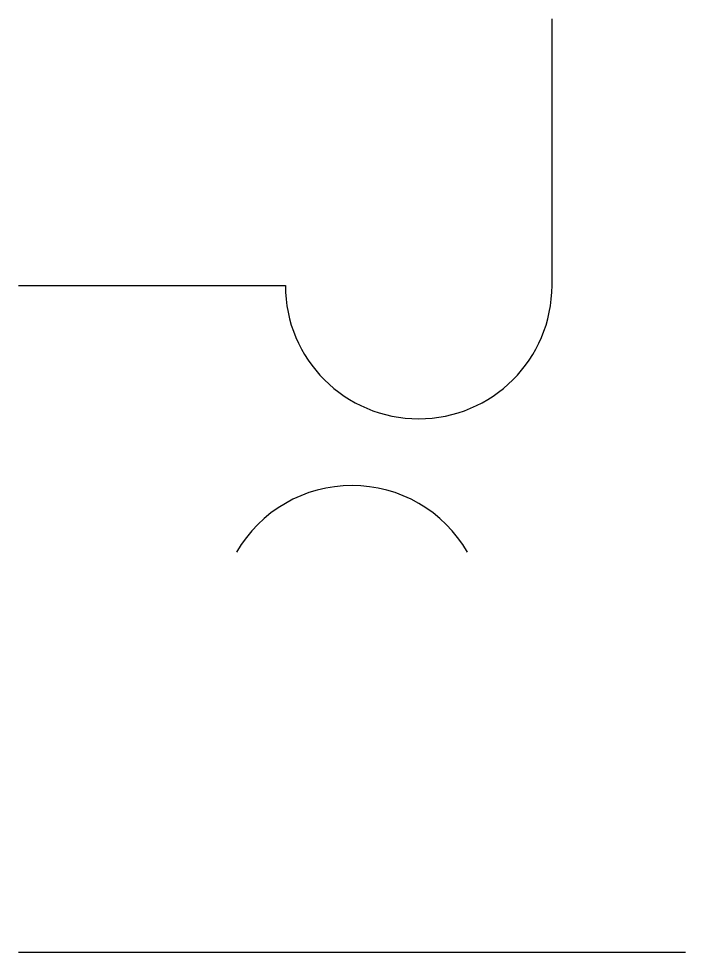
# Model space of a CAD drawing. Header units: metres. Extents: x 0 to 100, y 0 to 140.
import ezdxf

# ---------------------------------------------------------------- set-up
doc = ezdxf.new("R2010")
doc.units = ezdxf.units.M

msp = doc.modelspace()

# ---------------------------------------------------------------- linework, layer by layer
msp.add_line((0, 0), (100, 0))
msp.add_lwpolyline([(0, 100), (40, 100, 1), (80, 100), (80, 140)], format="xyb")
msp.add_arc((50, 50), 20, 30, 150)

doc.saveas('drawing.dxf')
